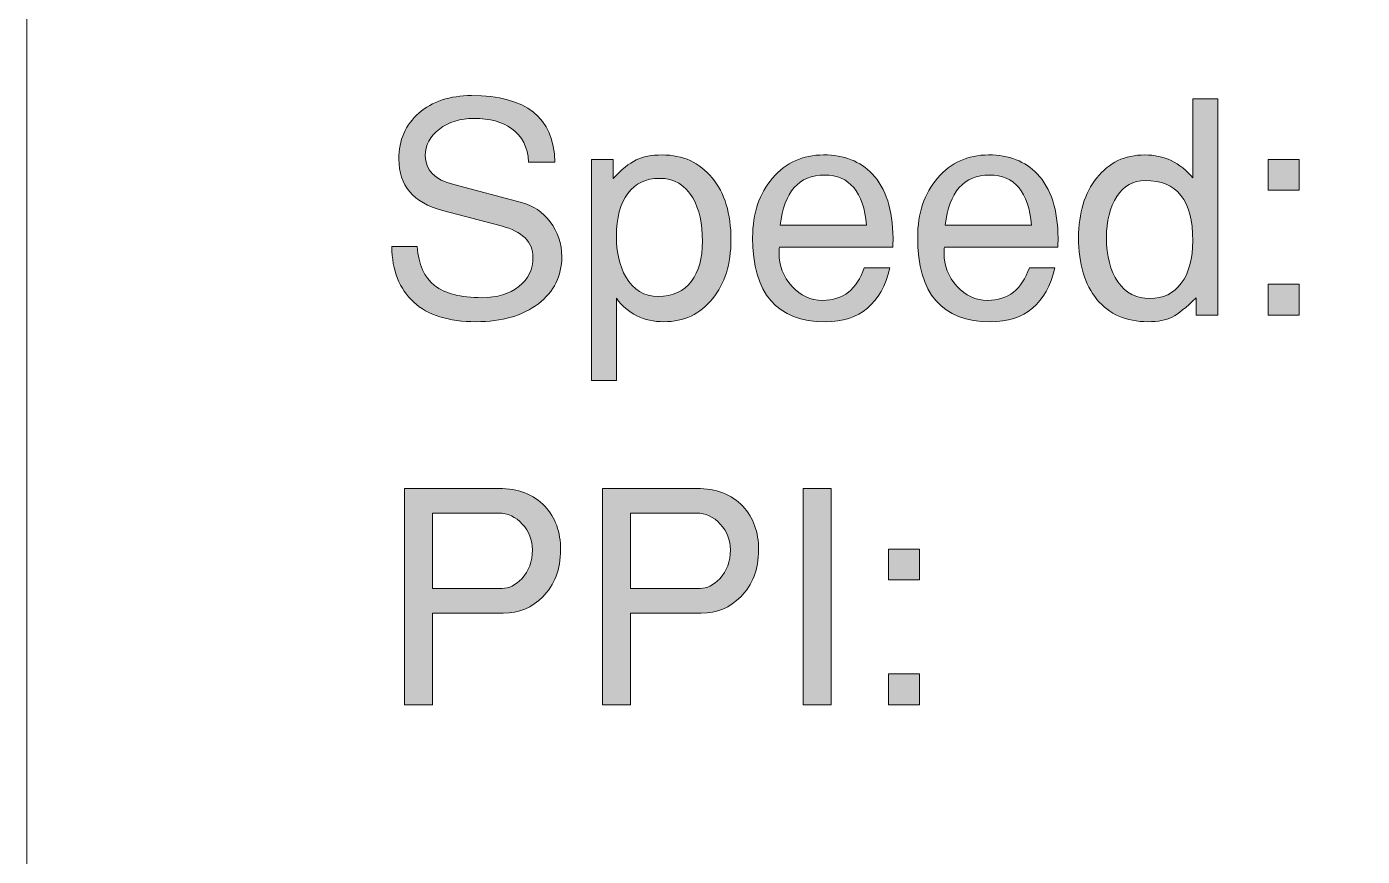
# Model space of a CAD drawing. Header units: inches. Extents: x 0.67 to 3.67, y -4.7 to -0.47.
# Drawn here: x 0.675 to 1.425, y -4.122 to -3.656 of the extents above; entities that cross this region are included whole.
import ezdxf

# ---------------------------------------------------------------- set-up
doc = ezdxf.new("R2010")
doc.units = ezdxf.units.IN
doc.header["$MEASUREMENT"] = 0
doc.layers.add('Layer 1', color=7, linetype='Continuous')

# ---------------------------------------------------------------- blocks, each defined once
blk = doc.blocks.new('block 7')
at = {"layer": 'Layer 1', "color": 7, "lineweight": 5, "true_color": 0xffffff}
blk.add_lwpolyline([(3.47598, -2.61557), (0.67493, -2.61557), (0.67493, -4.69627)], dxfattribs=at)
blk = doc.blocks.new('block 21')
at = {"layer": 'Layer 1', "true_color": 0xed1f24}
h = blk.add_hatch(color=240, dxfattribs=at)
h.dxf.hatch_style = 2
edge = h.paths.add_edge_path()
edge.add_spline(control_points=[(0.97538, -3.78509), (0.97538, -3.79597), (0.97099, -3.80478), (0.96221, -3.8115), (0.95344, -3.81822), (0.94177, -3.82159), (0.92721, -3.82159), (0.91188, -3.82159), (0.90021, -3.81792), (0.89221, -3.81059), (0.88422, -3.80325), (0.8801, -3.79287), (0.87988, -3.77942), (0.87988, -3.77942), (0.89421, -3.77942), (0.89421, -3.77942), (0.89499, -3.78942), (0.89824, -3.7967), (0.90396, -3.80125), (0.90969, -3.80581), (0.91855, -3.80809), (0.93055, -3.80809), (0.9391, -3.80809), (0.94602, -3.80598), (0.95129, -3.80176), (0.95657, -3.79755), (0.95921, -3.79211), (0.95921, -3.78545), (0.95921, -3.77679), (0.95326, -3.77091), (0.94137, -3.7678), (0.94137, -3.7678), (0.90837, -3.75911), (0.90837, -3.75911), (0.89204, -3.75478), (0.88388, -3.74516), (0.88388, -3.73027), (0.88388, -3.7196), (0.88763, -3.71098), (0.89513, -3.70443), (0.90263, -3.69787), (0.91249, -3.69459), (0.92472, -3.69459), (0.95538, -3.69459), (0.97099, -3.70703), (0.97154, -3.73192), (0.97154, -3.73192), (0.95671, -3.73192), (0.95671, -3.73192), (0.95627, -3.72359), (0.9531, -3.71731), (0.94721, -3.71309), (0.94199, -3.70931), (0.93494, -3.70742), (0.92605, -3.70742), (0.91838, -3.70742), (0.91191, -3.70942), (0.90663, -3.71342), (0.90135, -3.71742), (0.89872, -3.72242), (0.89872, -3.72842), (0.89872, -3.73642), (0.90405, -3.74181), (0.91471, -3.74459), (0.91471, -3.74459), (0.95271, -3.75458), (0.95271, -3.75458), (0.95927, -3.75636), (0.96465, -3.75998), (0.96888, -3.76542), (0.97321, -3.7712), (0.97538, -3.77775), (0.97538, -3.78509)], knot_values=[0, 0, 0, 0, 1, 1, 1, 2, 2, 2, 3, 3, 3, 4, 4, 4, 5, 5, 5, 6, 6, 6, 7, 7, 7, 8, 8, 8, 9, 9, 9, 10, 10, 10, 11, 11, 11, 12, 12, 12, 13, 13, 13, 14, 14, 14, 15, 15, 15, 16, 16, 16, 17, 17, 17, 18, 18, 18, 19, 19, 19, 20, 20, 20, 21, 21, 21, 22, 22, 22, 23, 23, 23, 24, 24, 24, 24], degree=3, periodic=1)
h = blk.add_hatch(color=240, dxfattribs=at)
h.dxf.hatch_style = 2
edge = h.paths.add_edge_path()
edge.add_spline(control_points=[(1.34372, -3.81792), (1.34372, -3.81792), (1.33155, -3.81792), (1.33155, -3.81792), (1.33155, -3.81792), (1.33155, -3.80809), (1.33155, -3.80809), (1.32599, -3.81364), (1.32149, -3.81728), (1.31805, -3.819), (1.3146, -3.82073), (1.3101, -3.82159), (1.30455, -3.82159), (1.29232, -3.82159), (1.28277, -3.81742), (1.27588, -3.80908), (1.26899, -3.80075), (1.26555, -3.7892), (1.26555, -3.77442), (1.26555, -3.76053), (1.26896, -3.74931), (1.2758, -3.74075), (1.28263, -3.7322), (1.2916, -3.72792), (1.30271, -3.72792), (1.31361, -3.72792), (1.3226, -3.7322), (1.32971, -3.74075), (1.32971, -3.74075), (1.32971, -3.69642), (1.32971, -3.69642), (1.32971, -3.69642), (1.34372, -3.69642), (1.34372, -3.69642), (1.34372, -3.69642), (1.34372, -3.81792), (1.34372, -3.81792)], knot_values=[0, 0, 0, 0, 1, 1, 1, 2, 2, 2, 3, 3, 3, 4, 4, 4, 5, 5, 5, 6, 6, 6, 7, 7, 7, 8, 8, 8, 9, 9, 9, 10, 10, 10, 11, 11, 11, 12, 12, 12, 12], degree=3, periodic=1)
edge = h.paths.add_edge_path()
edge.add_spline(control_points=[(1.32971, -3.77608), (1.32971, -3.75353), (1.3208, -3.74225), (1.30297, -3.74225), (1.29622, -3.74225), (1.2909, -3.74525), (1.28703, -3.75125), (1.28315, -3.75725), (1.28122, -3.76497), (1.28122, -3.77442), (1.28122, -3.78475), (1.28337, -3.79303), (1.28769, -3.79925), (1.29201, -3.80547), (1.29799, -3.80859), (1.30563, -3.80859), (1.31305, -3.80859), (1.31892, -3.8057), (1.32324, -3.79992), (1.32756, -3.79414), (1.32971, -3.78619), (1.32971, -3.77608)], knot_values=[0, 0, 0, 0, 1, 1, 1, 2, 2, 2, 3, 3, 3, 4, 4, 4, 5, 5, 5, 6, 6, 6, 7, 7, 7, 7], degree=3, periodic=1)
h = blk.add_hatch(color=240, dxfattribs=at)
h.dxf.hatch_style = 2
edge = h.paths.add_edge_path()
edge.add_spline(control_points=[(1.07038, -3.77559), (1.07038, -3.78914), (1.06691, -3.8002), (1.05996, -3.80875), (1.05302, -3.81731), (1.04393, -3.82159), (1.03271, -3.82159), (1.02138, -3.82159), (1.01249, -3.8172), (1.00604, -3.80842), (1.00604, -3.80842), (1.00604, -3.85459), (1.00604, -3.85459), (1.00604, -3.85459), (0.99205, -3.85459), (0.99205, -3.85459), (0.99205, -3.85459), (0.99205, -3.73042), (0.99205, -3.73042), (0.99205, -3.73042), (1.00421, -3.73042), (1.00421, -3.73042), (1.00421, -3.73042), (1.00421, -3.74125), (1.00421, -3.74125), (1.00888, -3.73615), (1.01316, -3.73265), (1.01705, -3.73075), (1.02094, -3.72886), (1.02582, -3.72792), (1.03171, -3.72792), (1.04338, -3.72792), (1.05274, -3.7322), (1.05979, -3.74075), (1.06685, -3.74931), (1.07038, -3.76092), (1.07038, -3.77559)], knot_values=[0, 0, 0, 0, 1, 1, 1, 2, 2, 2, 3, 3, 3, 4, 4, 4, 5, 5, 5, 6, 6, 6, 7, 7, 7, 8, 8, 8, 9, 9, 9, 10, 10, 10, 11, 11, 11, 12, 12, 12, 12], degree=3, periodic=1)
edge = h.paths.add_edge_path()
edge.add_spline(control_points=[(1.05438, -3.77642), (1.05438, -3.76642), (1.05255, -3.75831), (1.0489, -3.75208), (1.04469, -3.74475), (1.03849, -3.74108), (1.03029, -3.74108), (1.02266, -3.74108), (1.0167, -3.74392), (1.01244, -3.74959), (1.00818, -3.75525), (1.00604, -3.76325), (1.00604, -3.77359), (1.00604, -3.78269), (1.00782, -3.79031), (1.01136, -3.79642), (1.01557, -3.80375), (1.02161, -3.80742), (1.02947, -3.80742), (1.03766, -3.80742), (1.04392, -3.80453), (1.04823, -3.79875), (1.05233, -3.79342), (1.05438, -3.78598), (1.05438, -3.77642)], knot_values=[0, 0, 0, 0, 1, 1, 1, 2, 2, 2, 3, 3, 3, 4, 4, 4, 5, 5, 5, 6, 6, 6, 7, 7, 7, 8, 8, 8, 8], degree=3, periodic=1)
h = blk.add_hatch(color=240, dxfattribs=at)
h.dxf.hatch_style = 2
edge = h.paths.add_edge_path()
edge.add_spline(control_points=[(1.16138, -3.77458), (1.16138, -3.7767), (1.16132, -3.77842), (1.16121, -3.77975), (1.16121, -3.77975), (1.09754, -3.77975), (1.09754, -3.77975), (1.09743, -3.78053), (1.09738, -3.78164), (1.09738, -3.78309), (1.09738, -3.79009), (1.09979, -3.79625), (1.10461, -3.80159), (1.10943, -3.80692), (1.11516, -3.80958), (1.12181, -3.80958), (1.13333, -3.80958), (1.14115, -3.80347), (1.14525, -3.79125), (1.14525, -3.79125), (1.15955, -3.79125), (1.15955, -3.79125), (1.15488, -3.81148), (1.14282, -3.82159), (1.12338, -3.82159), (1.09615, -3.82159), (1.08255, -3.80581), (1.08255, -3.77425), (1.08255, -3.76069), (1.08626, -3.74959), (1.09371, -3.74092), (1.10116, -3.73225), (1.11071, -3.72792), (1.12238, -3.72792), (1.13382, -3.72792), (1.14293, -3.73148), (1.14971, -3.73859), (1.15738, -3.7467), (1.16127, -3.75869), (1.16138, -3.77458)], knot_values=[0, 0, 0, 0, 1, 1, 1, 2, 2, 2, 3, 3, 3, 4, 4, 4, 5, 5, 5, 6, 6, 6, 7, 7, 7, 8, 8, 8, 9, 9, 9, 10, 10, 10, 11, 11, 11, 12, 12, 12, 13, 13, 13, 13], degree=3, periodic=1)
edge = h.paths.add_edge_path()
edge.add_spline(control_points=[(1.14655, -3.76742), (1.14476, -3.74864), (1.1369, -3.73925), (1.12297, -3.73925), (1.10847, -3.73925), (1.10016, -3.74864), (1.09804, -3.76742), (1.09804, -3.76742), (1.14655, -3.76742), (1.14655, -3.76742)], knot_values=[0, 0, 0, 0, 1, 1, 1, 2, 2, 2, 3, 3, 3, 3], degree=3, periodic=1)
h = blk.add_hatch(color=240, dxfattribs=at)
h.dxf.hatch_style = 2
edge = h.paths.add_edge_path()
edge.add_spline(control_points=[(1.25404, -3.77458), (1.25404, -3.7767), (1.25399, -3.77842), (1.25387, -3.77975), (1.25387, -3.77975), (1.19021, -3.77975), (1.19021, -3.77975), (1.1901, -3.78053), (1.19004, -3.78164), (1.19004, -3.78309), (1.19004, -3.79009), (1.19245, -3.79625), (1.19727, -3.80159), (1.20209, -3.80692), (1.20782, -3.80958), (1.21448, -3.80958), (1.226, -3.80958), (1.23381, -3.80347), (1.23792, -3.79125), (1.23792, -3.79125), (1.25221, -3.79125), (1.25221, -3.79125), (1.24755, -3.81148), (1.23549, -3.82159), (1.21604, -3.82159), (1.18882, -3.82159), (1.17521, -3.80581), (1.17521, -3.77425), (1.17521, -3.76069), (1.17893, -3.74959), (1.18637, -3.74092), (1.19382, -3.73225), (1.20338, -3.72792), (1.21504, -3.72792), (1.22649, -3.72792), (1.2356, -3.73148), (1.24238, -3.73859), (1.25004, -3.7467), (1.25393, -3.75869), (1.25404, -3.77458)], knot_values=[0, 0, 0, 0, 1, 1, 1, 2, 2, 2, 3, 3, 3, 4, 4, 4, 5, 5, 5, 6, 6, 6, 7, 7, 7, 8, 8, 8, 9, 9, 9, 10, 10, 10, 11, 11, 11, 12, 12, 12, 13, 13, 13, 13], degree=3, periodic=1)
edge = h.paths.add_edge_path()
edge.add_spline(control_points=[(1.23921, -3.76742), (1.23742, -3.74864), (1.22956, -3.73925), (1.21563, -3.73925), (1.20113, -3.73925), (1.19282, -3.74864), (1.19071, -3.76742), (1.19071, -3.76742), (1.23921, -3.76742), (1.23921, -3.76742)], knot_values=[0, 0, 0, 0, 1, 1, 1, 2, 2, 2, 3, 3, 3, 3], degree=3, periodic=1)
h = blk.add_hatch(color=240, dxfattribs=at)
h.dxf.hatch_style = 2
h.paths.add_polyline_path([(1.38938, -3.74776), (1.37204, -3.74776), (1.37204, -3.73042), (1.38938, -3.73042)])
h.paths.add_polyline_path([(1.38938, -3.81792), (1.37204, -3.81792), (1.37204, -3.80058), (1.38938, -3.80058)])
at = {"layer": 'Layer 1', "lineweight": 0}
for points in [[(1.38938, -3.74776), (1.37204, -3.74776), (1.37204, -3.73042), (1.38938, -3.73042), (1.38938, -3.74776)], [(1.38938, -3.81792), (1.37204, -3.81792), (1.37204, -3.80058), (1.38938, -3.80058), (1.38938, -3.81792)]]:
    blk.add_lwpolyline(points, dxfattribs=at)
for points, knots in [([(0.97538, -3.78509), (0.97538, -3.79597), (0.97099, -3.80478), (0.96221, -3.8115), (0.95344, -3.81822), (0.94177, -3.82159), (0.92721, -3.82159), (0.91188, -3.82159), (0.90021, -3.81792), (0.89221, -3.81059), (0.88422, -3.80325), (0.8801, -3.79287), (0.87988, -3.77942), (0.87988, -3.77942), (0.89421, -3.77942), (0.89421, -3.77942), (0.89499, -3.78942), (0.89824, -3.7967), (0.90396, -3.80125), (0.90969, -3.80581), (0.91855, -3.80809), (0.93055, -3.80809), (0.9391, -3.80809), (0.94602, -3.80598), (0.95129, -3.80176), (0.95657, -3.79755), (0.95921, -3.79211), (0.95921, -3.78545), (0.95921, -3.77679), (0.95326, -3.77091), (0.94137, -3.7678), (0.94137, -3.7678), (0.90837, -3.75911), (0.90837, -3.75911), (0.89204, -3.75478), (0.88388, -3.74516), (0.88388, -3.73027), (0.88388, -3.7196), (0.88763, -3.71098), (0.89513, -3.70443), (0.90263, -3.69787), (0.91249, -3.69459), (0.92472, -3.69459), (0.95538, -3.69459), (0.97099, -3.70703), (0.97154, -3.73192), (0.97154, -3.73192), (0.95671, -3.73192), (0.95671, -3.73192), (0.95627, -3.72359), (0.9531, -3.71731), (0.94721, -3.71309), (0.94199, -3.70931), (0.93494, -3.70742), (0.92605, -3.70742), (0.91838, -3.70742), (0.91191, -3.70942), (0.90663, -3.71342), (0.90135, -3.71742), (0.89872, -3.72242), (0.89872, -3.72842), (0.89872, -3.73642), (0.90405, -3.74181), (0.91471, -3.74459), (0.91471, -3.74459), (0.95271, -3.75458), (0.95271, -3.75458), (0.95927, -3.75636), (0.96465, -3.75998), (0.96888, -3.76542), (0.97321, -3.7712), (0.97538, -3.77775), (0.97538, -3.78509)], [0, 0, 0, 0, 1, 1, 1, 2, 2, 2, 3, 3, 3, 4, 4, 4, 5, 5, 5, 6, 6, 6, 7, 7, 7, 8, 8, 8, 9, 9, 9, 10, 10, 10, 11, 11, 11, 12, 12, 12, 13, 13, 13, 14, 14, 14, 15, 15, 15, 16, 16, 16, 17, 17, 17, 18, 18, 18, 19, 19, 19, 20, 20, 20, 21, 21, 21, 22, 22, 22, 23, 23, 23, 24, 24, 24, 24]), ([(1.34372, -3.81792), (1.34372, -3.81792), (1.33155, -3.81792), (1.33155, -3.81792), (1.33155, -3.81792), (1.33155, -3.80809), (1.33155, -3.80809), (1.32599, -3.81364), (1.32149, -3.81728), (1.31805, -3.819), (1.3146, -3.82073), (1.3101, -3.82159), (1.30455, -3.82159), (1.29232, -3.82159), (1.28277, -3.81742), (1.27588, -3.80908), (1.26899, -3.80075), (1.26555, -3.7892), (1.26555, -3.77442), (1.26555, -3.76053), (1.26896, -3.74931), (1.2758, -3.74075), (1.28263, -3.7322), (1.2916, -3.72792), (1.30271, -3.72792), (1.31361, -3.72792), (1.3226, -3.7322), (1.32971, -3.74075), (1.32971, -3.74075), (1.32971, -3.69642), (1.32971, -3.69642), (1.32971, -3.69642), (1.34372, -3.69642), (1.34372, -3.69642), (1.34372, -3.69642), (1.34372, -3.81792), (1.34372, -3.81792)], [0, 0, 0, 0, 1, 1, 1, 2, 2, 2, 3, 3, 3, 4, 4, 4, 5, 5, 5, 6, 6, 6, 7, 7, 7, 8, 8, 8, 9, 9, 9, 10, 10, 10, 11, 11, 11, 12, 12, 12, 12]), ([(1.07038, -3.77559), (1.07038, -3.78914), (1.06691, -3.8002), (1.05996, -3.80875), (1.05302, -3.81731), (1.04393, -3.82159), (1.03271, -3.82159), (1.02138, -3.82159), (1.01249, -3.8172), (1.00604, -3.80842), (1.00604, -3.80842), (1.00604, -3.85459), (1.00604, -3.85459), (1.00604, -3.85459), (0.99205, -3.85459), (0.99205, -3.85459), (0.99205, -3.85459), (0.99205, -3.73042), (0.99205, -3.73042), (0.99205, -3.73042), (1.00421, -3.73042), (1.00421, -3.73042), (1.00421, -3.73042), (1.00421, -3.74125), (1.00421, -3.74125), (1.00888, -3.73615), (1.01316, -3.73265), (1.01705, -3.73075), (1.02094, -3.72886), (1.02582, -3.72792), (1.03171, -3.72792), (1.04338, -3.72792), (1.05274, -3.7322), (1.05979, -3.74075), (1.06685, -3.74931), (1.07038, -3.76092), (1.07038, -3.77559)], [0, 0, 0, 0, 1, 1, 1, 2, 2, 2, 3, 3, 3, 4, 4, 4, 5, 5, 5, 6, 6, 6, 7, 7, 7, 8, 8, 8, 9, 9, 9, 10, 10, 10, 11, 11, 11, 12, 12, 12, 12]), ([(1.16138, -3.77458), (1.16138, -3.7767), (1.16132, -3.77842), (1.16121, -3.77975), (1.16121, -3.77975), (1.09754, -3.77975), (1.09754, -3.77975), (1.09743, -3.78053), (1.09738, -3.78164), (1.09738, -3.78309), (1.09738, -3.79009), (1.09979, -3.79625), (1.10461, -3.80159), (1.10943, -3.80692), (1.11516, -3.80958), (1.12181, -3.80958), (1.13333, -3.80958), (1.14115, -3.80347), (1.14525, -3.79125), (1.14525, -3.79125), (1.15955, -3.79125), (1.15955, -3.79125), (1.15488, -3.81148), (1.14282, -3.82159), (1.12338, -3.82159), (1.09615, -3.82159), (1.08255, -3.80581), (1.08255, -3.77425), (1.08255, -3.76069), (1.08626, -3.74959), (1.09371, -3.74092), (1.10116, -3.73225), (1.11071, -3.72792), (1.12238, -3.72792), (1.13382, -3.72792), (1.14293, -3.73148), (1.14971, -3.73859), (1.15738, -3.7467), (1.16127, -3.75869), (1.16138, -3.77458)], [0, 0, 0, 0, 1, 1, 1, 2, 2, 2, 3, 3, 3, 4, 4, 4, 5, 5, 5, 6, 6, 6, 7, 7, 7, 8, 8, 8, 9, 9, 9, 10, 10, 10, 11, 11, 11, 12, 12, 12, 13, 13, 13, 13]), ([(1.25404, -3.77458), (1.25404, -3.7767), (1.25399, -3.77842), (1.25387, -3.77975), (1.25387, -3.77975), (1.19021, -3.77975), (1.19021, -3.77975), (1.1901, -3.78053), (1.19004, -3.78164), (1.19004, -3.78309), (1.19004, -3.79009), (1.19245, -3.79625), (1.19727, -3.80159), (1.20209, -3.80692), (1.20782, -3.80958), (1.21448, -3.80958), (1.226, -3.80958), (1.23381, -3.80347), (1.23792, -3.79125), (1.23792, -3.79125), (1.25221, -3.79125), (1.25221, -3.79125), (1.24755, -3.81148), (1.23549, -3.82159), (1.21604, -3.82159), (1.18882, -3.82159), (1.17521, -3.80581), (1.17521, -3.77425), (1.17521, -3.76069), (1.17893, -3.74959), (1.18637, -3.74092), (1.19382, -3.73225), (1.20338, -3.72792), (1.21504, -3.72792), (1.22649, -3.72792), (1.2356, -3.73148), (1.24238, -3.73859), (1.25004, -3.7467), (1.25393, -3.75869), (1.25404, -3.77458)], [0, 0, 0, 0, 1, 1, 1, 2, 2, 2, 3, 3, 3, 4, 4, 4, 5, 5, 5, 6, 6, 6, 7, 7, 7, 8, 8, 8, 9, 9, 9, 10, 10, 10, 11, 11, 11, 12, 12, 12, 13, 13, 13, 13]), ([(1.05438, -3.77642), (1.05438, -3.76642), (1.05255, -3.75831), (1.0489, -3.75208), (1.04469, -3.74475), (1.03849, -3.74108), (1.03029, -3.74108), (1.02266, -3.74108), (1.0167, -3.74392), (1.01244, -3.74959), (1.00818, -3.75525), (1.00604, -3.76325), (1.00604, -3.77359), (1.00604, -3.78269), (1.00782, -3.79031), (1.01136, -3.79642), (1.01557, -3.80375), (1.02161, -3.80742), (1.02947, -3.80742), (1.03766, -3.80742), (1.04392, -3.80453), (1.04823, -3.79875), (1.05233, -3.79342), (1.05438, -3.78598), (1.05438, -3.77642)], [0, 0, 0, 0, 1, 1, 1, 2, 2, 2, 3, 3, 3, 4, 4, 4, 5, 5, 5, 6, 6, 6, 7, 7, 7, 8, 8, 8, 8]), ([(1.14655, -3.76742), (1.14476, -3.74864), (1.1369, -3.73925), (1.12297, -3.73925), (1.10847, -3.73925), (1.10016, -3.74864), (1.09804, -3.76742), (1.09804, -3.76742), (1.14655, -3.76742), (1.14655, -3.76742)], [0, 0, 0, 0, 1, 1, 1, 2, 2, 2, 3, 3, 3, 3]), ([(1.23921, -3.76742), (1.23742, -3.74864), (1.22956, -3.73925), (1.21563, -3.73925), (1.20113, -3.73925), (1.19282, -3.74864), (1.19071, -3.76742), (1.19071, -3.76742), (1.23921, -3.76742), (1.23921, -3.76742)], [0, 0, 0, 0, 1, 1, 1, 2, 2, 2, 3, 3, 3, 3]), ([(1.32971, -3.77608), (1.32971, -3.75353), (1.3208, -3.74225), (1.30297, -3.74225), (1.29622, -3.74225), (1.2909, -3.74525), (1.28703, -3.75125), (1.28315, -3.75725), (1.28122, -3.76497), (1.28122, -3.77442), (1.28122, -3.78475), (1.28337, -3.79303), (1.28769, -3.79925), (1.29201, -3.80547), (1.29799, -3.80859), (1.30563, -3.80859), (1.31305, -3.80859), (1.31892, -3.8057), (1.32324, -3.79992), (1.32756, -3.79414), (1.32971, -3.78619), (1.32971, -3.77608)], [0, 0, 0, 0, 1, 1, 1, 2, 2, 2, 3, 3, 3, 4, 4, 4, 5, 5, 5, 6, 6, 6, 7, 7, 7, 7])]:
    blk.add_open_spline(points, degree=3, knots=knots, dxfattribs=at)
blk = doc.blocks.new('block 23')
at = {"layer": 'Layer 1', "true_color": 0xed1f24}
h = blk.add_hatch(color=240, dxfattribs=at)
h.dxf.hatch_style = 2
edge = h.paths.add_edge_path()
edge.add_spline(control_points=[(0.97471, -3.94972), (0.97471, -3.96061), (0.97138, -3.96939), (0.96471, -3.97605), (0.95871, -3.98217), (0.95132, -3.98522), (0.94255, -3.98522), (0.94255, -3.98522), (0.90272, -3.98522), (0.90272, -3.98522), (0.90272, -3.98522), (0.90272, -4.03672), (0.90272, -4.03672), (0.90272, -4.03672), (0.88704, -4.03672), (0.88704, -4.03672), (0.88704, -4.03672), (0.88704, -3.91522), (0.88704, -3.91522), (0.88704, -3.91522), (0.94005, -3.91522), (0.94005, -3.91522), (0.95093, -3.91522), (0.95955, -3.91856), (0.96588, -3.92523), (0.97177, -3.93156), (0.97471, -3.93972), (0.97471, -3.94972)], knot_values=[0, 0, 0, 0, 1, 1, 1, 2, 2, 2, 3, 3, 3, 4, 4, 4, 5, 5, 5, 6, 6, 6, 7, 7, 7, 8, 8, 8, 9, 9, 9, 9], degree=3, periodic=1)
edge = h.paths.add_edge_path()
edge.add_spline(control_points=[(0.95888, -3.94972), (0.95888, -3.94417), (0.95699, -3.93934), (0.95321, -3.93522), (0.94944, -3.93111), (0.94499, -3.92906), (0.93988, -3.92906), (0.93988, -3.92906), (0.90272, -3.92906), (0.90272, -3.92906), (0.90272, -3.92906), (0.90272, -3.97139), (0.90272, -3.97139), (0.90272, -3.97139), (0.94188, -3.97139), (0.94188, -3.97139), (0.94577, -3.97139), (0.94944, -3.96956), (0.95288, -3.96589), (0.95688, -3.96155), (0.95888, -3.95617), (0.95888, -3.94972)], knot_values=[0, 0, 0, 0, 1, 1, 1, 2, 2, 2, 3, 3, 3, 4, 4, 4, 5, 5, 5, 6, 6, 6, 7, 7, 7, 7], degree=3, periodic=1)
h = blk.add_hatch(color=240, dxfattribs=at)
h.dxf.hatch_style = 2
edge = h.paths.add_edge_path()
edge.add_spline(control_points=[(1.08588, -3.94972), (1.08588, -3.96061), (1.08255, -3.96939), (1.07588, -3.97605), (1.06988, -3.98217), (1.06249, -3.98522), (1.05371, -3.98522), (1.05371, -3.98522), (1.01388, -3.98522), (1.01388, -3.98522), (1.01388, -3.98522), (1.01388, -4.03672), (1.01388, -4.03672), (1.01388, -4.03672), (0.99821, -4.03672), (0.99821, -4.03672), (0.99821, -4.03672), (0.99821, -3.91522), (0.99821, -3.91522), (0.99821, -3.91522), (1.05122, -3.91522), (1.05122, -3.91522), (1.0621, -3.91522), (1.07071, -3.91856), (1.07705, -3.92523), (1.08293, -3.93156), (1.08588, -3.93972), (1.08588, -3.94972)], knot_values=[0, 0, 0, 0, 1, 1, 1, 2, 2, 2, 3, 3, 3, 4, 4, 4, 5, 5, 5, 6, 6, 6, 7, 7, 7, 8, 8, 8, 9, 9, 9, 9], degree=3, periodic=1)
edge = h.paths.add_edge_path()
edge.add_spline(control_points=[(1.07005, -3.94972), (1.07005, -3.94417), (1.06816, -3.93934), (1.06438, -3.93522), (1.0606, -3.93111), (1.05615, -3.92906), (1.05105, -3.92906), (1.05105, -3.92906), (1.01388, -3.92906), (1.01388, -3.92906), (1.01388, -3.92906), (1.01388, -3.97139), (1.01388, -3.97139), (1.01388, -3.97139), (1.05305, -3.97139), (1.05305, -3.97139), (1.05693, -3.97139), (1.0606, -3.96956), (1.06405, -3.96589), (1.06805, -3.96155), (1.07005, -3.95617), (1.07005, -3.94972)], knot_values=[0, 0, 0, 0, 1, 1, 1, 2, 2, 2, 3, 3, 3, 4, 4, 4, 5, 5, 5, 6, 6, 6, 7, 7, 7, 7], degree=3, periodic=1)
h = blk.add_hatch(color=240, dxfattribs=at)
h.dxf.hatch_style = 2
h.paths.add_polyline_path([(1.12655, -4.03672), (1.11088, -4.03672), (1.11088, -3.91522), (1.12655, -3.91522)])
h = blk.add_hatch(color=240, dxfattribs=at)
h.dxf.hatch_style = 2
h.paths.add_polyline_path([(1.17621, -3.96656), (1.15887, -3.96656), (1.15887, -3.94923), (1.17621, -3.94923)])
h.paths.add_polyline_path([(1.17621, -4.03672), (1.15887, -4.03672), (1.15887, -4.01939), (1.17621, -4.01939)])
at = {"layer": 'Layer 1', "lineweight": 0}
for points in [[(1.12655, -4.03672), (1.11088, -4.03672), (1.11088, -3.91522), (1.12655, -3.91522), (1.12655, -4.03672)], [(1.17621, -3.96656), (1.15887, -3.96656), (1.15887, -3.94923), (1.17621, -3.94923), (1.17621, -3.96656)], [(1.17621, -4.03672), (1.15887, -4.03672), (1.15887, -4.01939), (1.17621, -4.01939), (1.17621, -4.03672)]]:
    blk.add_lwpolyline(points, dxfattribs=at)
for points, knots in [([(0.97471, -3.94972), (0.97471, -3.96061), (0.97138, -3.96939), (0.96471, -3.97605), (0.95871, -3.98217), (0.95132, -3.98522), (0.94255, -3.98522), (0.94255, -3.98522), (0.90272, -3.98522), (0.90272, -3.98522), (0.90272, -3.98522), (0.90272, -4.03672), (0.90272, -4.03672), (0.90272, -4.03672), (0.88704, -4.03672), (0.88704, -4.03672), (0.88704, -4.03672), (0.88704, -3.91522), (0.88704, -3.91522), (0.88704, -3.91522), (0.94005, -3.91522), (0.94005, -3.91522), (0.95093, -3.91522), (0.95955, -3.91856), (0.96588, -3.92523), (0.97177, -3.93156), (0.97471, -3.93972), (0.97471, -3.94972)], [0, 0, 0, 0, 1, 1, 1, 2, 2, 2, 3, 3, 3, 4, 4, 4, 5, 5, 5, 6, 6, 6, 7, 7, 7, 8, 8, 8, 9, 9, 9, 9]), ([(1.08588, -3.94972), (1.08588, -3.96061), (1.08255, -3.96939), (1.07588, -3.97605), (1.06988, -3.98217), (1.06249, -3.98522), (1.05371, -3.98522), (1.05371, -3.98522), (1.01388, -3.98522), (1.01388, -3.98522), (1.01388, -3.98522), (1.01388, -4.03672), (1.01388, -4.03672), (1.01388, -4.03672), (0.99821, -4.03672), (0.99821, -4.03672), (0.99821, -4.03672), (0.99821, -3.91522), (0.99821, -3.91522), (0.99821, -3.91522), (1.05122, -3.91522), (1.05122, -3.91522), (1.0621, -3.91522), (1.07071, -3.91856), (1.07705, -3.92523), (1.08293, -3.93156), (1.08588, -3.93972), (1.08588, -3.94972)], [0, 0, 0, 0, 1, 1, 1, 2, 2, 2, 3, 3, 3, 4, 4, 4, 5, 5, 5, 6, 6, 6, 7, 7, 7, 8, 8, 8, 9, 9, 9, 9]), ([(0.95888, -3.94972), (0.95888, -3.94417), (0.95699, -3.93934), (0.95321, -3.93522), (0.94944, -3.93111), (0.94499, -3.92906), (0.93988, -3.92906), (0.93988, -3.92906), (0.90272, -3.92906), (0.90272, -3.92906), (0.90272, -3.92906), (0.90272, -3.97139), (0.90272, -3.97139), (0.90272, -3.97139), (0.94188, -3.97139), (0.94188, -3.97139), (0.94577, -3.97139), (0.94944, -3.96956), (0.95288, -3.96589), (0.95688, -3.96155), (0.95888, -3.95617), (0.95888, -3.94972)], [0, 0, 0, 0, 1, 1, 1, 2, 2, 2, 3, 3, 3, 4, 4, 4, 5, 5, 5, 6, 6, 6, 7, 7, 7, 7]), ([(1.07005, -3.94972), (1.07005, -3.94417), (1.06816, -3.93934), (1.06438, -3.93522), (1.0606, -3.93111), (1.05615, -3.92906), (1.05105, -3.92906), (1.05105, -3.92906), (1.01388, -3.92906), (1.01388, -3.92906), (1.01388, -3.92906), (1.01388, -3.97139), (1.01388, -3.97139), (1.01388, -3.97139), (1.05305, -3.97139), (1.05305, -3.97139), (1.05693, -3.97139), (1.0606, -3.96956), (1.06405, -3.96589), (1.06805, -3.96155), (1.07005, -3.95617), (1.07005, -3.94972)], [0, 0, 0, 0, 1, 1, 1, 2, 2, 2, 3, 3, 3, 4, 4, 4, 5, 5, 5, 6, 6, 6, 7, 7, 7, 7])]:
    blk.add_open_spline(points, degree=3, knots=knots, dxfattribs=at)
blk = doc.blocks.new('block 8')
at = {"layer": 'Layer 1'}
for name in ['block 21', 'block 23']:
    blk.add_blockref(name, (0, 0), dxfattribs=at)
blk = doc.blocks.new('block 6')
at = {"layer": 'Layer 1'}
for name in ['block 7', 'block 8']:
    blk.add_blockref(name, (0, 0), dxfattribs=at)

msp = doc.modelspace()

# ---------------------------------------------------------------- block references
at = {"layer": 'Layer 1'}
msp.add_blockref('block 6', (0, 0), dxfattribs=at)

doc.saveas('drawing.dxf')
